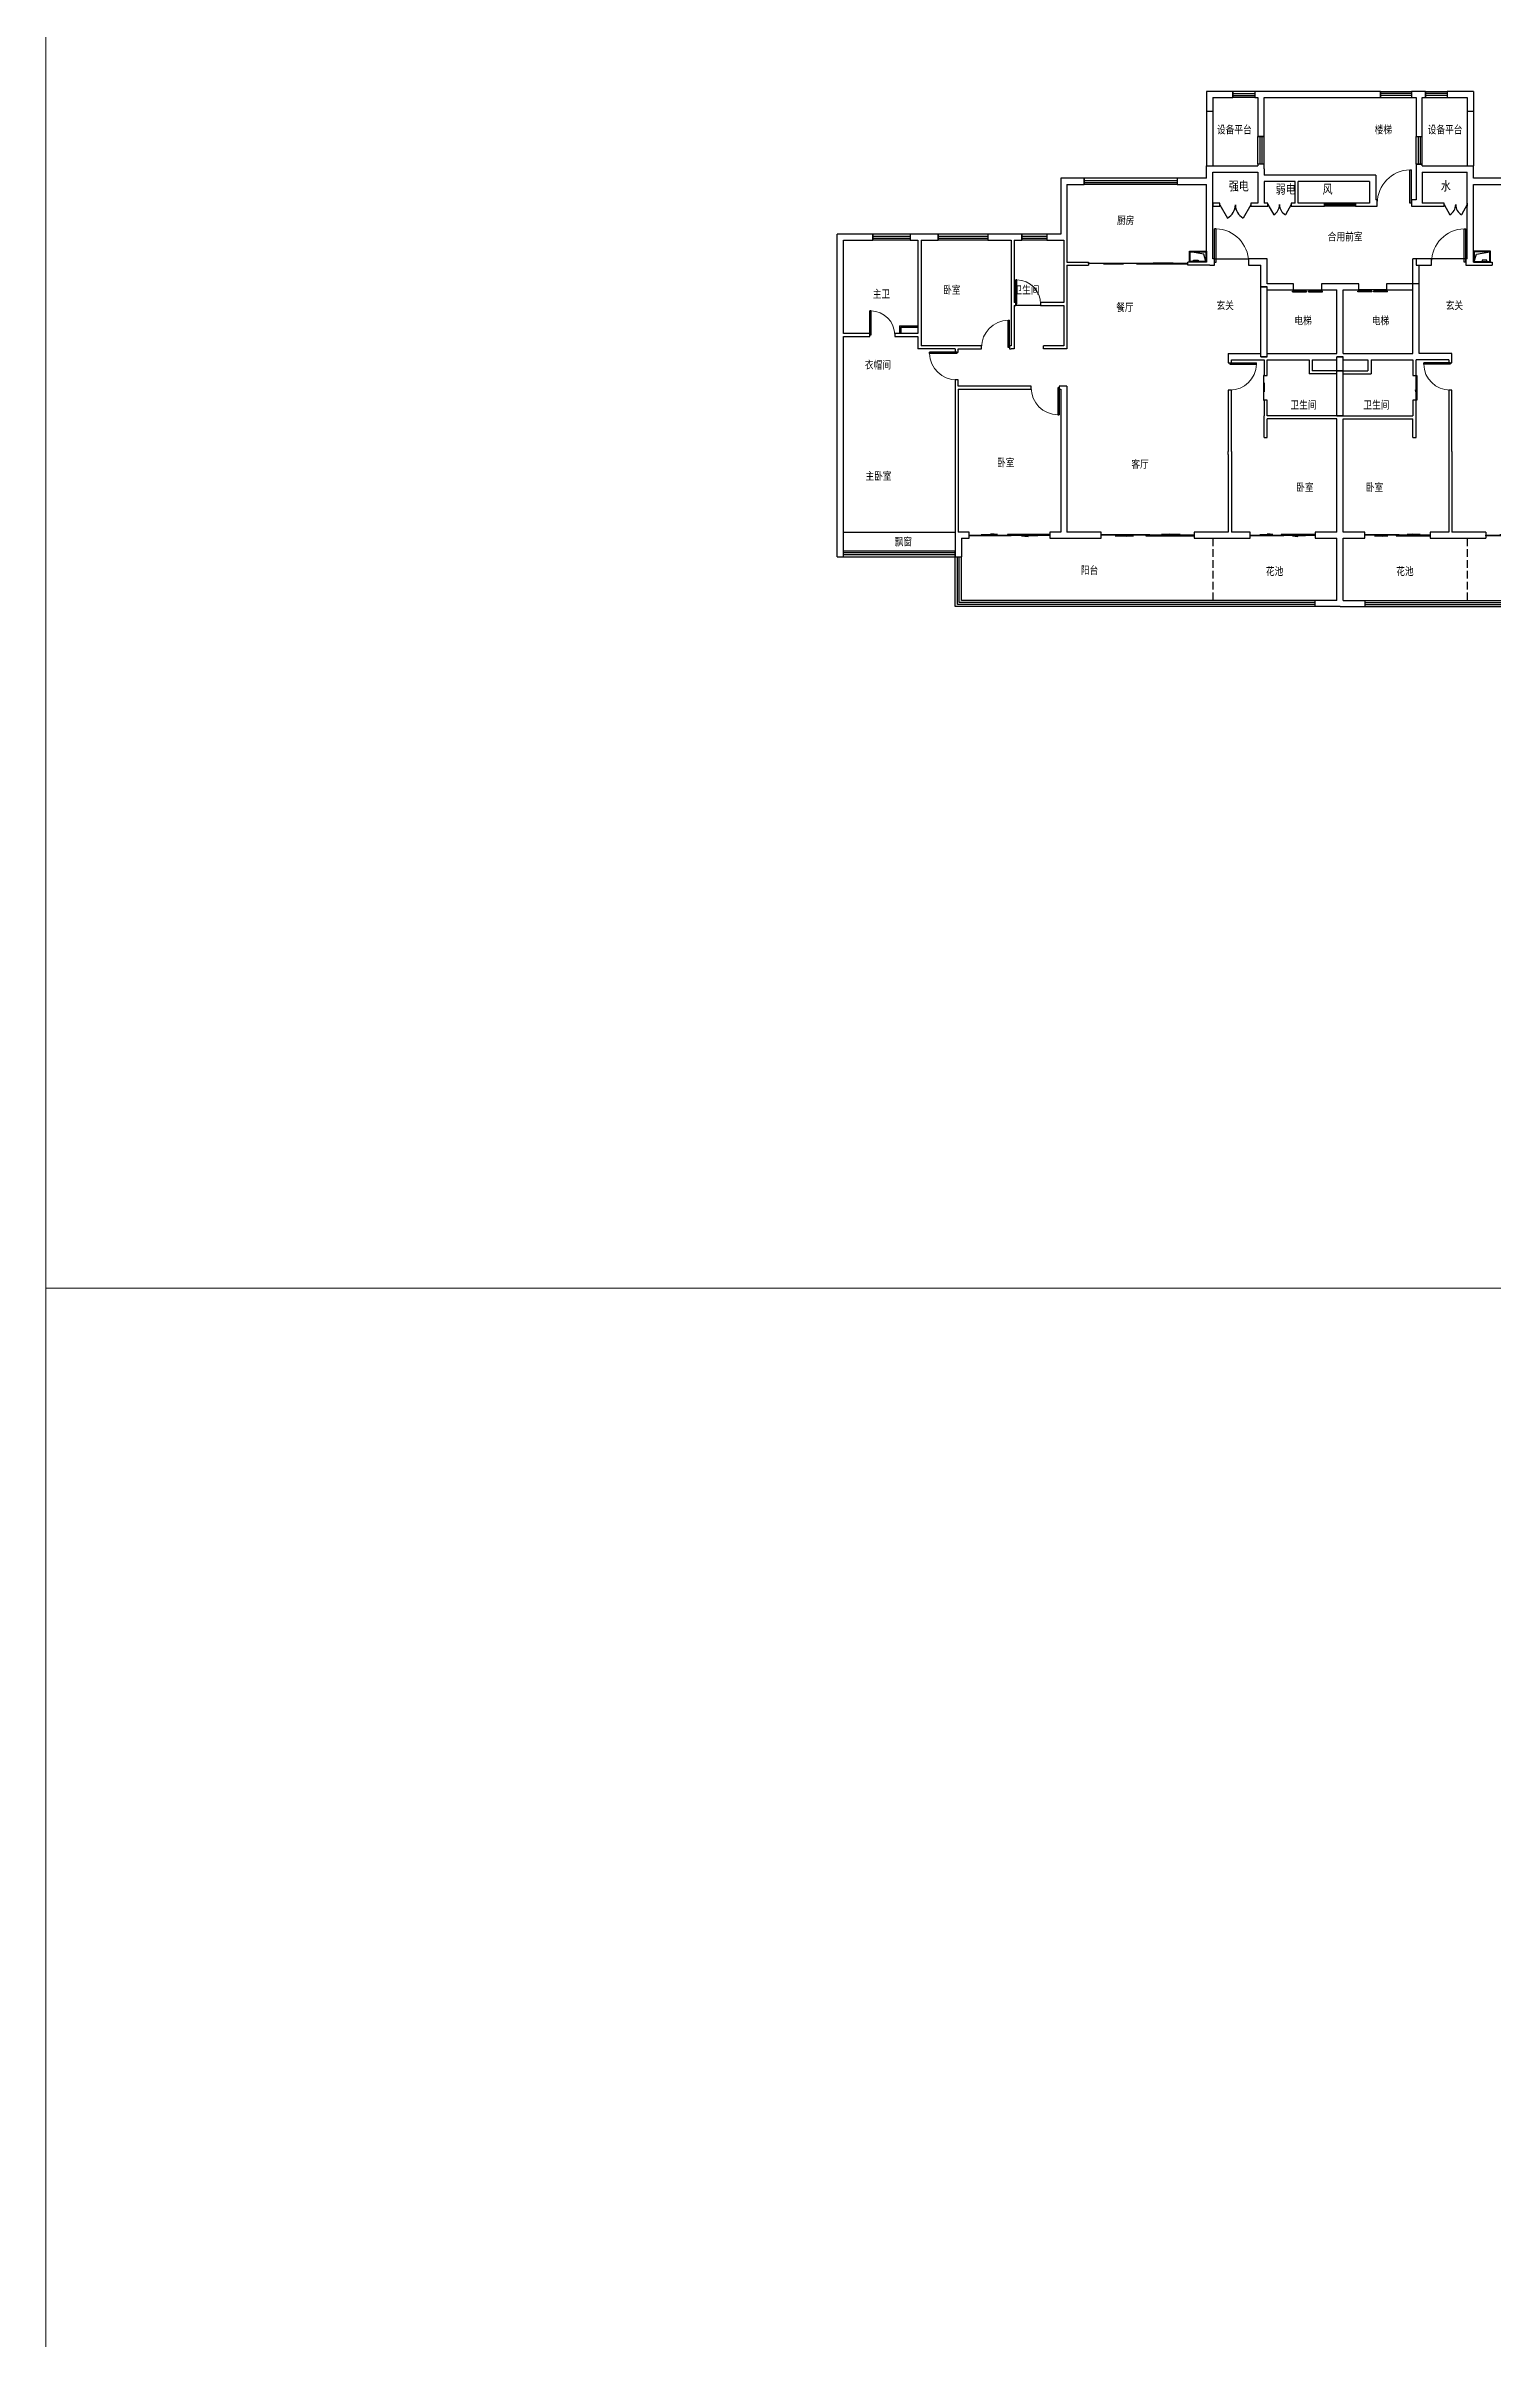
# Model space of a CAD drawing. Extents: x 0 to 157251, y -2300 to 594000.
# Drawn here: x 73151 to 119750, y 144368 to 218226 of the extents above; entities that cross this region are included whole.
import ezdxf

# ---------------------------------------------------------------- set-up
doc = ezdxf.new("R2010")
doc.units = 0
doc.header["$LTSCALE"] = 1000
doc.header["$MEASUREMENT"] = 0
doc.linetypes.add('DASH', pattern=[0.35, 0.25, -0.1])
doc.layers.add('5-PUB_TEXT', color=7, linetype='Continuous', lineweight=5)
doc.layers.add('C-SHET-SHET', color=144, linetype='Continuous', lineweight=15)
for name, color, linetype in [('AE-EQPM-TOLT', 78, 'Continuous'), ('AE-FLOR', 151, 'Continuous'), ('DIM_SYMB', 3, 'Continuous'), ('WALL', 9, 'Continuous'), ('WINDOW', 4, 'Continuous')]:
    doc.layers.add(name, color=color, linetype=linetype)
doc.styles.add('_TCH_DIM', font='SIMPLEX', dxfattribs={"bigfont": 'GBCBIG'})
doc.styles.add('黑体', font='simhei.ttf')

# ---------------------------------------------------------------- blocks, each defined once
blk = doc.blocks.new('A$C7ACF2B12')
at = {"color": 250}
for points in [[(20, -30), (20, 480), (330, 480), (330, -30)], [(20, 375), (60, 375), (60, 225), (20, 225)]]:
    blk.add_lwpolyline(points, close=True, dxfattribs=at)
blk.add_lwpolyline([(20, -30), (256, 41), (330, 480)], dxfattribs=at)
at = {"layer": 'AE-EQPM-TOLT'}
blk.add_lwpolyline([(0, -50), (0, 500), (350, 500), (350, -50)], close=True, dxfattribs=at)
blk = doc.blocks.new('$DorLib2D$00000231')
at = {"color": 0}
for p, q in [((-0.5, 0), (-0.25, 0.433)), ((0.5, 0), (0.25, 0.433))]:
    blk.add_line(p, q, dxfattribs=at)
for centre, start, end in [((-0.5, 0), 0, 60), ((0.5, 0), 120, 180)]:
    blk.add_arc(centre, 0.5, start, end, dxfattribs=at)
blk = doc.blocks.new('$DorLib2D$00000127')
at = {"color": 0}
for points in [[(-0.533, 0.795), (-0.533, 0.69)], [(-0.033, 0.795), (-0.533, 0.795)], [(-0.033, 0.69), (-0.533, 0.69)], [(0.5, 0.5), (-0.5, 0.5)], [(-0.033, 0.795), (-0.033, 0.69)], [(0.533, 0.795), (0.033, 0.795)], [(0.033, 0.795), (0.033, 0.69)], [(0.533, 0.69), (0.033, 0.69)], [(0.533, 0.795), (0.533, 0.69)]]:
    blk.add_lwpolyline(points, dxfattribs=at)
blk = doc.blocks.new('$DorLib2D$00000001')
for p, q in [((0.45, 0.975), (0.5, 0.975)), ((0.45, 0), (0.45, 0.975)), ((0.5, 0), (0.5, 0.975)), ((0.5, 0), (0.45, 0))]:
    blk.add_line(p, q)
at = {"lineweight": 13}
blk.add_arc((0.475, 0), 0.975, 91.46928, 180, dxfattribs=at)
blk = doc.blocks.new('$DorLib2D$00000129')
at = {"color": 0, "linetype": 'Continuous'}
for p, q in [((-0.5, 0.545), (-0.5, 0.687)), ((-0.5, 0.687), (0.5, 0.687)), ((0.5, 0.545), (-0.5, 0.545)), ((-0.5, 0.5), (-0.5, 0.545)), ((-0.2, 0.437), (0.158, 0.437)), ((0.08, 0.341), (0.08, 0.437)), ((0.158, 0.437), (0.08, 0.341)), ((0.5, 0.687), (0.5, 0.545)), ((0.5, 0.5), (0.5, 0.545))]:
    blk.add_line(p, q, dxfattribs=at)
blk = doc.blocks.new('$DorLib2D$00000131')
at = {"color": 0, "linetype": 'Continuous'}
for p, q in [((-0.5, 0.125), (-0.5, 0)), ((0.019, 0.125), (-0.5, 0.125)), ((-0.5, 0), (0.019, 0)), ((-0.024, 0), (0.5, 0)), ((-0.024, -0.125), (-0.024, 0)), ((0.019, 0), (0.019, 0.125)), ((0.15, 0.125), (0.232, 0.197)), ((0.35, 0.125), (0.15, 0.125)), ((0.232, 0.197), (0.232, 0.125)), ((0.5, 0), (0.5, -0.125)), ((-0.35, -0.125), (-0.15, -0.125)), ((-0.232, -0.197), (-0.232, -0.125)), ((-0.15, -0.125), (-0.232, -0.197)), ((0.5, -0.125), (-0.024, -0.125))]:
    blk.add_line(p, q, dxfattribs=at)

msp = doc.modelspace()

# ---------------------------------------------------------------- linework, layer by layer
at = {"layer": 'AE-FLOR'}
for p, q in [((112100, 216760), (111400, 216760)), ((111400, 216760), (111400, 216560)), ((111400, 216693), (112100, 216693)), ((111400, 216626), (112100, 216626)), ((112100, 216560), (111400, 216560)), ((112100, 216760), (112100, 216560)), ((117600, 216760), (118300, 216760)), ((117600, 216760), (117600, 216560)), ((118300, 216693), (117600, 216693)), ((118300, 216626), (117600, 216626)), ((117600, 216560), (118300, 216560)), ((118300, 216760), (118300, 216560)), ((110550, 216110), (110550, 214360)), ((110750, 216110), (110750, 214360)), ((118950, 216110), (118950, 214360)), ((119150, 216110), (119150, 214360)), ((110550, 215185), (110550, 214360)), ((110750, 215185), (110750, 214360)), ((118950, 215185), (118950, 214360)), ((119150, 215185), (119150, 214360)), ((109600, 213960), (106600, 213960)), ((106600, 213960), (106600, 213760)), ((106600, 213893), (109600, 213893)), ((106600, 213826), (109600, 213826)), ((109600, 213760), (106600, 213760)), ((109600, 213960), (109600, 213760)), ((115350, 213160), (114350, 213160)), ((114350, 213160), (114350, 213060)), ((114350, 213126), (115350, 213126)), ((114350, 213093), (115350, 213093)), ((115350, 213060), (114350, 213060)), ((115350, 213160), (115350, 213060)), ((110800, 211360), (111900, 211360)), ((118900, 211360), (117800, 211360)), ((105200, 209860), (104400, 209860)), ((98850, 202560), (102450, 202560)), ((102450, 200160), (102450, 201760)), ((102520, 200230), (102520, 201760)), ((102580, 200290), (102580, 201760)), ((102650, 200360), (102650, 201760)), ((114050, 200160), (102450, 200160)), ((114050, 200230), (102520, 200230)), ((114050, 200290), (102580, 200290)), ((114050, 200360), (102650, 200360)), ((115650, 200360), (127050, 200360)), ((115650, 200290), (127120, 200290)), ((115650, 200230), (127180, 200230)), ((115650, 200160), (127250, 200160))]:
    msp.add_line(p, q, dxfattribs=at)
at = {"layer": 'AE-FLOR', "extrusion": (0, 0, -1)}
for p, q in [((116150, 216760), (117150, 216760)), ((116150, 216760), (116150, 216560)), ((117150, 216693), (116150, 216693)), ((117150, 216626), (116150, 216626)), ((116150, 216560), (117150, 216560)), ((117150, 216760), (117150, 216560)), ((112200, 214410), (112200, 215310)), ((112400, 215310), (112200, 215310)), ((112267, 215310), (112267, 214410)), ((112334, 215310), (112334, 214410)), ((112400, 214410), (112400, 215310)), ((117300, 214410), (117300, 215310)), ((117300, 215310), (117500, 215310)), ((117367, 215310), (117367, 214410)), ((117434, 215310), (117434, 214410)), ((117500, 214410), (117500, 215310)), ((112400, 214410), (112200, 214410)), ((117300, 214410), (117500, 214410)), ((101000, 212160), (99800, 212160)), ((99800, 212160), (99800, 211960)), ((99800, 212093), (101000, 212093)), ((99800, 212026), (101000, 212026)), ((101000, 212160), (101000, 211960)), ((103500, 212160), (101900, 212160)), ((101900, 212160), (101900, 211960)), ((101900, 212093), (103500, 212093)), ((101900, 212026), (103500, 212026)), ((103500, 212160), (103500, 211960)), ((105400, 212160), (104600, 212160)), ((104600, 212160), (104600, 211960)), ((104600, 212093), (105400, 212093)), ((104600, 212026), (105400, 212026)), ((105400, 212160), (105400, 211960)), ((101000, 211960), (99800, 211960)), ((103500, 211960), (101900, 211960)), ((105400, 211960), (104600, 211960)), ((98850, 201960), (102450, 201960)), ((98850, 201760), (98850, 201960)), ((102450, 201893), (98850, 201893)), ((102450, 201826), (98850, 201826)), ((98850, 201760), (102450, 201760)), ((102450, 201760), (102450, 201960))]:
    msp.add_line(p, q, dxfattribs=at)
at = {"layer": 'AE-FLOR', "linetype": 'DASH'}
for p, q in [((110750, 202360), (110750, 200360)), ((118950, 202360), (118950, 200360))]:
    msp.add_line(p, q, dxfattribs=at)
at = {"layer": 'C-SHET-SHET'}
for points in [[(73151, 178200), (157251, 178200), (157251, 237600), (73151, 237600)], [(73151, 118800), (157251, 118800), (157251, 178200), (73151, 178200)]]:
    msp.add_lwpolyline(points, close=True, dxfattribs=at)
at = {"layer": 'WALL'}
for p, q in [((110550, 216760), (110550, 216110)), ((111400, 216760), (110550, 216760)), ((110750, 216560), (110750, 216110)), ((110750, 216560), (111400, 216560)), ((111400, 216560), (111400, 216760)), ((112300, 216760), (112100, 216760)), ((112100, 216760), (112100, 216560)), ((112100, 216560), (112200, 216560)), ((112200, 216560), (112200, 215310)), ((116150, 216760), (112300, 216760)), ((112400, 215310), (112400, 216560)), ((112400, 216560), (116150, 216560)), ((116150, 216560), (116150, 216760)), ((117300, 216760), (117150, 216760)), ((117150, 216760), (117150, 216560)), ((117150, 216560), (117300, 216560)), ((117300, 216760), (117300, 216760)), ((117500, 216760), (117300, 216760)), ((117300, 216560), (117300, 215310)), ((117600, 216760), (117500, 216760)), ((117500, 216760), (117500, 216760)), ((117500, 216560), (117600, 216560)), ((117500, 215310), (117500, 216560)), ((117600, 216560), (117600, 216760)), ((119150, 216760), (118300, 216760)), ((118300, 216760), (118300, 216560)), ((118300, 216560), (118950, 216560)), ((118950, 216560), (118950, 216110)), ((119150, 216760), (119150, 216110)), ((110750, 216110), (110550, 216110)), ((119150, 216110), (118950, 216110)), ((112200, 215310), (112400, 215310)), ((117300, 215310), (117500, 215310)), ((110550, 213960), (110550, 214360)), ((110550, 214360), (110750, 214360)), ((110750, 214360), (112200, 214360)), ((112400, 214410), (112200, 214410)), ((112200, 214410), (112200, 214360)), ((112400, 214260), (112400, 214410)), ((112400, 214260), (112400, 214060)), ((117500, 214410), (117300, 214410)), ((117300, 214410), (117300, 214260)), ((117300, 214260), (117300, 213260)), ((117500, 214360), (117500, 214410)), ((117500, 214360), (118950, 214360)), ((118950, 214360), (119150, 214360)), ((119150, 213960), (119150, 214360)), ((105850, 213960), (105850, 212160)), ((106600, 213960), (105850, 213960)), ((106050, 213760), (106050, 212060)), ((106050, 213760), (106600, 213760)), ((106600, 213760), (106600, 213960)), ((110550, 213960), (109600, 213960)), ((109600, 213960), (109600, 213760)), ((109600, 213760), (110550, 213760)), ((110550, 211260), (110550, 213760)), ((110750, 214160), (112200, 214160)), ((110750, 211360), (110750, 214160)), ((112200, 214160), (112200, 213960)), ((112200, 213960), (112200, 213159)), ((113500, 214060), (112400, 214060)), ((113400, 213860), (112400, 213860)), ((112400, 213860), (112400, 213160)), ((113400, 213160), (113400, 213860)), ((116000, 214060), (113500, 214060)), ((115800, 213860), (113500, 213860)), ((113500, 213160), (113500, 213860)), ((115800, 213860), (115800, 213160)), ((116000, 214060), (116000, 213260)), ((117500, 214160), (117500, 213160)), ((117500, 214160), (118950, 214160)), ((118950, 211360), (118950, 214160)), ((120100, 213960), (119150, 213960)), ((119150, 211260), (119150, 213760)), ((119150, 213760), (120100, 213760)), ((110976, 213159), (110751, 213159)), ((110751, 213159), (110751, 213059)), ((110751, 213059), (110976, 213059)), ((110976, 213059), (110976, 213159)), ((112200, 213159), (111976, 213159)), ((111976, 213159), (111976, 213059)), ((111976, 213059), (112301, 213059)), ((112300, 213060), (112525, 213060)), ((112525, 213160), (112400, 213160)), ((112525, 213060), (112525, 213160)), ((113400, 213160), (113275, 213160)), ((113275, 213160), (113275, 213060)), ((113275, 213060), (113500, 213060)), ((114350, 213160), (113500, 213160)), ((113500, 213060), (114350, 213060)), ((114350, 213060), (114350, 213160)), ((115800, 213160), (115350, 213160)), ((115350, 213160), (115350, 213060)), ((115350, 213060), (115900, 213060)), ((115900, 213060), (116050, 213060)), ((116050, 213260), (116000, 213260)), ((116050, 213060), (116050, 213260)), ((117300, 213260), (117150, 213260)), ((117150, 213260), (117150, 213060)), ((117150, 213060), (117400, 213060)), ((117400, 213060), (118200, 213060)), ((118200, 213160), (117500, 213160)), ((118200, 213060), (118200, 213160)), ((118950, 213160), (118950, 213060)), ((98650, 208860), (98650, 212160)), ((99800, 212160), (98650, 212160)), ((99800, 211960), (99800, 212160)), ((101350, 212160), (101000, 212160)), ((101000, 212160), (101000, 211960)), ((101900, 212160), (101350, 212160)), ((101900, 211960), (101900, 212160)), ((104250, 212160), (103500, 212160)), ((103500, 212160), (103500, 211960)), ((104600, 212160), (104250, 212160)), ((104600, 211960), (104600, 212160)), ((105850, 212160), (105400, 212160)), ((105400, 212160), (105400, 211960)), ((106050, 212060), (106050, 211260)), ((98850, 208960), (98850, 211960)), ((98850, 211960), (99800, 211960)), ((101000, 211960), (101250, 211960)), ((101250, 211960), (101250, 208960)), ((101350, 211960), (101350, 208860)), ((101350, 211960), (101900, 211960)), ((103500, 211960), (104250, 211960)), ((104250, 211960), (104250, 209960)), ((104350, 211960), (104350, 209960)), ((104350, 211960), (104600, 211960)), ((105400, 211960), (105950, 211960)), ((105950, 211960), (105950, 211260)), ((105950, 211260), (105950, 209960)), ((106050, 211260), (106750, 211260)), ((106750, 211260), (106750, 211160)), ((110550, 211260), (109950, 211260)), ((109950, 211160), (109950, 211260)), ((110800, 211360), (110750, 211360)), ((110800, 211160), (110800, 211360)), ((112500, 211360), (111900, 211360)), ((111900, 211360), (111900, 211160)), ((112500, 210560), (112500, 211360)), ((117200, 208310), (117200, 211360)), ((117800, 211360), (117200, 211360)), ((117300, 211360), (117300, 211160)), ((117800, 211160), (117800, 211360)), ((118950, 211360), (118900, 211360)), ((118900, 211360), (118900, 211160)), ((119150, 211260), (119750, 211260)), ((119750, 211260), (119750, 211160)), ((106050, 211160), (106050, 209960)), ((106050, 211160), (106750, 211160)), ((110650, 211160), (109950, 211160)), ((110650, 211160), (110800, 211160)), ((111900, 211160), (112300, 211160)), ((112300, 210460), (112300, 211160)), ((113350, 210560), (112500, 210560)), ((113350, 210360), (113350, 210560)), ((114850, 210560), (114250, 210560)), ((114250, 210560), (114250, 210360)), ((115451, 210560), (114850, 210560)), ((115451, 210360), (115451, 210560)), ((117400, 210560), (116351, 210560)), ((116351, 210560), (116351, 210360)), ((117300, 211160), (117800, 211160)), ((117400, 208310), (117400, 211160)), ((118900, 211160), (119050, 211160)), ((119050, 211160), (119750, 211160)), ((104250, 209960), (104250, 208560)), ((104400, 209960), (104350, 209960)), ((104350, 209860), (104350, 208460)), ((104350, 209860), (104400, 209860)), ((104400, 209860), (104400, 209960)), ((105950, 209960), (105200, 209960)), ((105200, 209960), (105200, 209860)), ((105200, 209860), (105950, 209860)), ((105950, 209860), (105950, 208560)), ((106050, 209960), (106050, 208460)), ((112300, 208210), (112300, 210460)), ((112300, 210460), (112500, 210460)), ((112300, 208310), (112300, 210460)), ((112500, 210460), (112300, 210460)), ((112500, 208210), (112500, 210460)), ((112500, 208310), (112500, 210360)), ((112500, 210360), (113350, 210360)), ((114250, 210360), (114750, 210360)), ((114750, 208310), (114750, 210360)), ((114950, 208310), (114950, 210360)), ((114950, 210360), (115451, 210360)), ((116351, 210360), (117200, 210360)), ((100650, 209210), (100650, 208960)), ((100650, 209210), (101250, 209210)), ((100700, 209160), (100700, 208960)), ((100700, 209160), (101250, 209160)), ((98650, 201760), (98650, 208860)), ((99700, 208960), (98850, 208960)), ((98850, 201960), (98850, 208860)), ((98850, 208860), (99700, 208860)), ((99700, 208860), (99700, 208960)), ((101250, 208960), (100500, 208960)), ((100500, 208960), (100500, 208860)), ((100500, 208860), (101250, 208860)), ((101250, 208860), (101250, 208460)), ((102450, 208460), (101250, 208460)), ((101350, 208860), (101350, 208560)), ((102550, 208560), (101350, 208560)), ((102450, 208460), (102450, 208360)), ((102450, 208360), (102550, 208360)), ((103300, 208560), (102550, 208560)), ((102550, 208360), (102550, 208460)), ((102550, 208460), (103300, 208460)), ((103300, 208460), (103300, 208560)), ((104250, 208560), (104200, 208560)), ((104200, 208560), (104200, 208460)), ((104200, 208460), (104250, 208460)), ((104350, 208460), (104250, 208460)), ((105950, 208560), (105300, 208560)), ((105300, 208460), (105300, 208560)), ((106050, 208460), (105300, 208460)), ((111250, 208310), (112300, 208310)), ((111250, 208310), (111250, 208010)), ((112500, 208310), (113850, 208310)), ((113850, 208310), (114750, 208310)), ((114950, 208310), (115850, 208310)), ((115850, 208310), (117200, 208310)), ((118450, 208310), (117400, 208310)), ((118450, 208010), (118450, 208310)), ((111250, 208010), (111350, 208010)), ((111350, 208110), (112400, 208110)), ((111350, 208010), (111350, 208110)), ((112500, 208210), (112300, 208210)), ((112300, 208210), (112500, 208210)), ((112400, 208110), (112400, 207610)), ((112400, 207610), (112500, 207610)), ((112500, 208110), (113850, 208110)), ((112500, 207610), (112500, 208110)), ((113850, 208110), (113850, 207659)), ((114750, 207659), (113850, 207659)), ((113950, 208110), (114750, 208110)), ((113950, 208110), (113950, 207759)), ((114750, 207759), (113950, 207759)), ((114750, 207759), (114751, 208210)), ((114750, 207759), (114750, 208110)), ((114750, 207759), (114950, 207759)), ((114950, 207759), (114750, 207759)), ((114950, 207759), (114750, 207759)), ((114750, 206310), (114750, 207759)), ((114750, 207759), (114950, 207759)), ((114750, 206310), (114750, 207659)), ((114950, 208210), (114751, 208210)), ((114751, 208210), (114950, 208210)), ((114950, 207759), (114950, 208210)), ((114950, 208110), (115750, 208110)), ((114950, 207759), (114950, 208110)), ((114950, 206310), (114950, 207759)), ((114950, 207759), (115750, 207759)), ((114950, 207659), (115850, 207659)), ((114950, 206310), (114950, 207659)), ((115750, 208110), (115750, 207759)), ((115850, 208110), (117200, 208110)), ((115850, 208110), (115850, 207659)), ((117200, 208110), (117200, 207610)), ((117200, 207610), (117300, 207610)), ((117300, 207610), (117300, 208110)), ((118350, 208110), (117300, 208110)), ((118350, 208110), (118350, 208010)), ((118350, 208010), (118450, 208010)), ((102550, 207460), (102450, 207460)), ((102450, 207460), (102450, 207260)), ((102450, 207260), (102450, 202460)), ((102550, 207260), (102550, 207460)), ((104900, 207260), (102550, 207260)), ((102550, 207160), (102550, 202560)), ((102550, 207160), (104900, 207160)), ((104900, 207160), (104900, 207260)), ((106050, 207260), (105800, 207260)), ((105800, 207260), (105800, 207160)), ((105800, 207160), (105850, 207160)), ((105850, 207160), (105850, 202560)), ((106050, 207260), (106050, 202560)), ((111350, 207132), (111250, 207132)), ((111250, 207132), (111250, 205160)), ((111350, 205160), (111350, 207132)), ((112500, 206810), (112400, 206810)), ((112400, 206810), (112400, 206310)), ((112500, 206310), (112500, 206810)), ((117300, 206810), (117200, 206810)), ((117200, 206810), (117200, 206310)), ((117300, 206310), (117300, 206810)), ((118450, 207132), (118350, 207132)), ((118350, 207132), (118350, 205160)), ((118450, 205160), (118450, 207132)), ((112400, 205610), (112400, 206310)), ((114750, 206310), (112500, 206310)), ((112500, 205610), (112500, 206210)), ((114750, 206210), (112500, 206210)), ((114750, 206310), (114950, 206310)), ((114950, 206310), (114750, 206310)), ((114750, 202560), (114750, 206210)), ((114950, 206310), (117200, 206310)), ((114950, 202560), (114950, 206210)), ((114950, 206210), (117200, 206210)), ((117200, 205610), (117200, 206210)), ((117300, 205610), (117300, 206310)), ((112400, 205610), (112500, 205610)), ((117200, 205610), (117300, 205610)), ((111250, 205160), (111250, 205160)), ((111250, 205060), (111250, 205160)), ((111250, 205060), (111250, 205060)), ((111250, 205060), (111250, 202560)), ((111350, 205160), (111350, 202560)), ((118350, 205160), (118350, 202560)), ((118450, 205160), (118450, 205160)), ((118450, 205160), (118450, 205060)), ((118450, 205060), (118450, 205060)), ((118450, 205060), (118450, 202560)), ((102450, 202460), (102450, 201960)), ((102900, 202560), (102550, 202560)), ((102900, 202360), (102900, 202560)), ((105850, 202560), (105500, 202560)), ((105500, 202560), (105500, 202360)), ((107150, 202560), (106050, 202560)), ((107150, 202360), (107150, 202560)), ((111250, 202560), (110150, 202560)), ((110150, 202560), (110150, 202360)), ((111950, 202560), (111350, 202560)), ((111950, 202360), (111950, 202560)), ((114750, 202560), (114050, 202560)), ((114050, 202560), (114050, 202360)), ((115650, 202560), (114950, 202560)), ((115650, 202360), (115650, 202560)), ((118350, 202560), (117750, 202560)), ((117750, 202560), (117750, 202360)), ((119550, 202560), (118450, 202560)), ((119550, 202560), (119550, 202360)), ((98650, 201760), (98850, 201760)), ((98850, 201760), (98850, 201960)), ((102450, 201960), (102450, 201760)), ((102450, 201760), (102650, 201760)), ((102650, 202360), (102650, 201760)), ((102650, 202360), (102900, 202360)), ((105500, 202360), (105950, 202360)), ((105950, 202360), (107150, 202360)), ((110150, 202360), (111350, 202360)), ((111350, 202360), (111950, 202360)), ((114050, 202360), (114750, 202360)), ((114750, 200360), (114750, 202360)), ((114950, 200360), (114950, 202360)), ((114950, 202360), (115650, 202360)), ((117750, 202360), (118350, 202360)), ((118350, 202360), (119550, 202360)), ((114750, 200360), (114050, 200360)), ((114050, 200160), (114050, 200360)), ((114850, 200160), (114050, 200160)), ((114850, 200160), (115650, 200160)), ((114950, 200360), (115650, 200360)), ((115650, 200360), (115650, 200160))]:
    msp.add_line(p, q, dxfattribs=at)

# ---------------------------------------------------------------- block references
at = {"layer": 'WINDOW'}
for name, p, xscale, yscale, zscale, rotation in [('$DorLib2D$00000001', (116600, 213160), -1100, -1100, -1100, 180), ('$DorLib2D$00000231', (111476, 213109), 1000, 1000, 1000, 180), ('$DorLib2D$00000231', (112900, 213110), 750, 750, 750, 180), ('$DorLib2D$00000231', (118575, 213110), 750, 750, 750, 179.9999999999968), ('$DorLib2D$00000001', (111350, 211260), -1100, 1100, -1100, 359.9999999994636), ('$DorLib2D$00000001', (118350, 211260), -1100, -1100, -1100, 180.0000000005365), ('$DorLib2D$00000001', (104800, 209910), 800, -800, 800, 179.9999999996645), ('$DorLib2D$00000131', (108350, 211210), 3200, 100, 3200, 180.0000000000043), ('$DorLib2D$00000127', (113800, 210460), 900, 200, 900, 180.0000000000326), ('$DorLib2D$00000001', (100100, 208910), 800, -800, 800, 180.0000000000975), ('$DorLib2D$00000001', (103750, 208510), -900, -900, -900, 180), ('$DorLib2D$00000001', (102500, 207910), -900, -900, -900, 270), ('$DorLib2D$00000001', (111300, 207571), -877.4999999999682, 877.4999999999682, -877.4999999999682, 269.9999227090655), ('$DorLib2D$00000129', (112450, 207210), -800, 100, -800, 90.00000000153061), ('$DorLib2D$00000129', (117250, 207210), -800, -100, -800, 89.99999999846236), ('$DorLib2D$00000001', (118400, 207571), -877.4999999999682, -877.4999999999682, -877.4999999999682, 270.0000772909345), ('$DorLib2D$00000001', (105350, 207210), -900, 900, -900, 180), ('$DorLib2D$00000131', (104200, 202460), -2600, 200, -2600, 180), ('$DorLib2D$00000131', (108650, 202460), 3000, 200, 3000, 180.0000000000043), ('$DorLib2D$00000131', (113000, 202460), -2100, 200, -2100, 180), ('$DorLib2D$00000131', (116700, 202460), -2100, -200, -2100, 359.9999999999962), ('$DorLib2D$00000131', (121050, 202460), -3000, 200, 3000, 180)]:
    msp.add_blockref(name, p, dxfattribs=dict(at, xscale=xscale, yscale=yscale, zscale=zscale, rotation=rotation))
at = {"layer": 'WINDOW', "color": 2, "rotation": 90}
msp.add_blockref('A$C7ACF2B12', (110500, 211260), dxfattribs=at)
at = {"layer": 'WINDOW', "color": 2, "xscale": -1, "rotation": 270}
msp.add_blockref('A$C7ACF2B12', (119200, 211260), dxfattribs=at)
at = {"layer": 'WINDOW', "xscale": 900, "yscale": -200, "zscale": 900}
msp.add_blockref('$DorLib2D$00000127', (115901, 210460), dxfattribs=at)

# ---------------------------------------------------------------- texts
at = {"layer": '5-PUB_TEXT', "style": '黑体', "width": 0.8}
for s, rotation, p in [('设备平台', 0, (110885, 215400)), ('楼梯', 360, (115964, 215400)), ('设备平台', 360, (117673, 215400)), ('厨房', 360, (107662, 212482)), ('合用前室', 360, (114454, 211953)), ('卧室', 0, (102063, 210240)), ('卫生间', 0, (104325, 210240)), ('主卫', 0, (99795, 210107)), ('餐厅', 0, (107636, 209675)), ('玄关', 360, (110869, 209736)), ('玄关', 0, (118254, 209736)), ('电梯', 360, (113379, 209249)), ('电梯', 360, (115872, 209249)), ('衣帽间', 0, (99539, 207824)), ('卫生间', 360, (113253, 206533)), ('卫生间', 0, (115600, 206533)), ('卧室', 0, (103796, 204677)), ('客厅', 0, (108126, 204625)), ('主卧室', 0, (99560, 204241)), ('卧室', 360, (113437, 203882)), ('卧室', 0, (115681, 203882)), ('飘窗', 0, (100501, 202125)), ('阳台', 0, (106498, 201205)), ('花池', 0, (112461, 201172)), ('花池', 360, (116661, 201172))]:
    msp.add_text(s, height=250, rotation=rotation, dxfattribs=at).set_placement(p)
at = {"layer": 'DIM_SYMB', "color": 7, "style": '_TCH_DIM'}
for s, height, p in [('强电', 337.6, (111268, 213531)), ('弱电', 337.6, (112777, 213431)), ('风', 338, (114288, 213431)), ('水', 338, (118097, 213531))]:
    msp.add_text(s, height=height, dxfattribs=at).set_placement(p)

doc.saveas('drawing.dxf')
